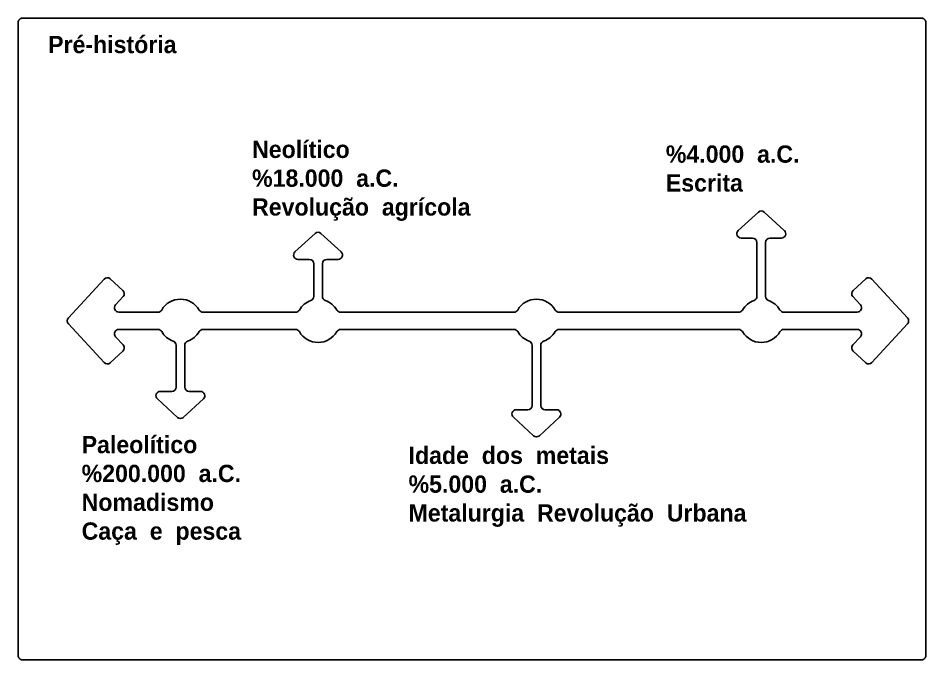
# Model space of a CAD drawing. Header units: millimetres. Extents: x 4903 to 8718, y 642 to 2401.
# Drawn here: x 5582.7 to 6002.7, y 1140.1 to 1437.1 of the extents above; entities that cross this region are included whole.
import ezdxf

# ---------------------------------------------------------------- set-up
doc = ezdxf.new("R2010")
doc.units = ezdxf.units.MM
doc.styles.add('Annotative', font='arial.ttf')
doc.styles.get("Standard").update_dxf_attribs({"font": 'arial.ttf'})

msp = doc.modelspace()

# ---------------------------------------------------------------- linework, layer by layer
for p, q in [((5915.84, 1338.8), (5925.15, 1347.35)), ((5927.86, 1347.35), (5937.17, 1338.8)), ((5710.75, 1328.94), (5720.07, 1337.49)), ((5722.77, 1337.49), (5732.09, 1328.94)), ((5922.5, 1335.32), (5917.19, 1335.32)), ((5924.5, 1308.34), (5924.5, 1333.32)), ((5928.5, 1333.32), (5928.5, 1308.34)), ((5935.82, 1335.32), (5930.5, 1335.32)), ((5717.42, 1325.46), (5712.1, 1325.46)), ((5719.42, 1308.34), (5719.42, 1323.46)), ((5723.42, 1323.46), (5723.42, 1308.34)), ((5730.74, 1325.46), (5725.42, 1325.46)), ((5622.39, 1316.32), (5605.92, 1298.38)), ((5631.11, 1311.03), (5625.21, 1316.44)), ((5968.98, 1311.03), (5974.87, 1316.44)), ((5977.7, 1316.32), (5994.16, 1298.38)), ((5627.72, 1304.38), (5631.23, 1308.21)), ((5972.37, 1304.38), (5968.86, 1308.21)), ((5647.34, 1301.03), (5629.19, 1301.03)), ((5711.03, 1301.03), (5668.12, 1301.03)), ((5812.07, 1301.03), (5731.81, 1301.03)), ((5916.11, 1301.03), (5832.85, 1301.03)), ((5970.9, 1301.03), (5936.9, 1301.03)), ((5605.92, 1295.67), (5622.39, 1277.73)), ((5994.16, 1295.67), (5977.7, 1277.73)), ((5631.23, 1285.85), (5627.72, 1289.67)), ((5647.34, 1293.03), (5629.19, 1293.03)), ((5711.03, 1293.03), (5668.12, 1293.03)), ((5812.07, 1293.03), (5731.81, 1293.03)), ((5916.11, 1293.03), (5832.85, 1293.03)), ((5970.9, 1293.03), (5936.9, 1293.03)), ((5968.86, 1285.85), (5972.37, 1289.67)), ((5655.73, 1285.71), (5655.73, 1266.35)), ((5659.73, 1266.35), (5659.73, 1285.71)), ((5820.46, 1285.71), (5820.46, 1257.86)), ((5824.46, 1257.86), (5824.46, 1285.71)), ((5625.21, 1277.61), (5631.11, 1283.02)), ((5974.87, 1277.61), (5968.98, 1283.02)), ((5653.73, 1264.35), (5648.41, 1264.35)), ((5667.05, 1264.35), (5661.73, 1264.35)), ((5647.06, 1260.87), (5656.38, 1252.32)), ((5659.08, 1252.32), (5668.4, 1260.87)), ((5818.46, 1255.86), (5813.14, 1255.86)), ((5831.78, 1255.86), (5826.46, 1255.86)), ((5811.79, 1252.38), (5821.11, 1243.83)), ((5823.81, 1243.83), (5833.13, 1252.38))]:
    msp.add_line(p, q)
msp.add_lwpolyline([(5582.65, 1435.11), (5582.65, 1142.11, 0.414214), (5584.65, 1140.11), (6000.65, 1140.11, 0.414214), (6002.65, 1142.11), (6002.65, 1435.11, 0.414214), (6000.65, 1437.11), (5584.65, 1437.11, 0.414214)], format="xyb", close=True)
for centre, radius, start, end in [((5926.5, 1345.87), 2, 47.4556, 132.5444), ((5721.42, 1336.01), 2, 47.4556, 132.5444), ((5917.19, 1337.32), 2, 132.5444, 270), ((5935.82, 1337.32), 2, 270, 47.4556), ((5922.5, 1333.32), 2, 0, 90), ((5930.5, 1333.32), 2, 90, 180), ((5712.1, 1327.46), 2, 132.5444, 270), ((5730.74, 1327.46), 2, 270, 47.4556), ((5717.42, 1323.46), 2, 0, 90), ((5725.42, 1323.46), 2, 90, 180), ((5623.86, 1314.97), 2, 47.4556, 137.4556), ((5976.22, 1314.97), 2, 42.5444, 132.5444), ((5629.75, 1309.56), 2, 317.4556, 47.4556), ((5970.33, 1309.56), 2, 132.5444, 222.5444), ((5657.73, 1297.03), 10, 30, 150), ((5721.42, 1297.03), 10, 109.4712, 150), ((5717.42, 1308.34), 2, 289.4712, 0), ((5725.42, 1308.34), 2, 180, 250.5288), ((5721.42, 1297.03), 10, 30, 70.5288), ((5822.46, 1297.03), 10, 30, 150), ((5926.5, 1297.03), 10, 109.4712, 150), ((5922.5, 1308.34), 2, 289.4712, 0), ((5930.5, 1308.34), 2, 180, 250.5288), ((5926.5, 1297.03), 10, 30, 70.5288), ((5629.19, 1303.03), 2, 137.4556, 270), ((5647.34, 1303.03), 2, 270, 330), ((5668.12, 1303.03), 2, 210, 270), ((5711.03, 1303.03), 2, 270, 330), ((5731.81, 1303.03), 2, 210, 270), ((5812.07, 1303.03), 2, 270, 330), ((5832.85, 1303.03), 2, 210, 270), ((5916.11, 1303.03), 2, 270, 330), ((5936.9, 1303.03), 2, 210, 270), ((5970.9, 1303.03), 2, 270, 42.5444), ((5607.39, 1297.03), 2, 137.4556, 222.5444), ((5992.69, 1297.03), 2, 317.4556, 42.5444), ((5629.19, 1291.03), 2, 90, 222.5444), ((5647.34, 1291.03), 2, 30, 90), ((5657.73, 1297.03), 10, 210, 250.5288), ((5657.73, 1297.03), 10, 289.4712, 330), ((5668.12, 1291.03), 2, 90, 150), ((5711.03, 1291.03), 2, 30, 90), ((5721.42, 1297.03), 10, 210, 330), ((5731.81, 1291.03), 2, 90, 150), ((5812.07, 1291.03), 2, 30, 90), ((5822.46, 1297.03), 10, 210, 250.5288), ((5822.46, 1297.03), 10, 289.4712, 330), ((5832.85, 1291.03), 2, 90, 150), ((5916.11, 1291.03), 2, 30, 90), ((5926.5, 1297.03), 10, 210, 330), ((5936.9, 1291.03), 2, 90, 150), ((5970.9, 1291.03), 2, 317.4556, 90), ((5629.75, 1284.49), 2, 312.5444, 42.5444), ((5653.73, 1285.71), 2, 0, 70.5288), ((5661.73, 1285.71), 2, 109.4712, 180), ((5818.46, 1285.71), 2, 0, 70.5288), ((5826.46, 1285.71), 2, 109.4712, 180), ((5970.33, 1284.49), 2, 137.4556, 227.4556), ((5623.86, 1279.08), 2, 222.5444, 312.5444), ((5976.22, 1279.08), 2, 227.4556, 317.4556), ((5648.41, 1262.35), 2, 90, 227.4556), ((5653.73, 1266.35), 2, 270, 0), ((5661.73, 1266.35), 2, 180, 270), ((5667.05, 1262.35), 2, 312.5444, 90), ((5813.14, 1253.86), 2, 90, 227.4556), ((5818.46, 1257.86), 2, 270, 0), ((5826.46, 1257.86), 2, 180, 270), ((5831.78, 1253.86), 2, 312.5444, 90), ((5657.73, 1253.8), 2, 227.4556, 312.5444), ((5822.46, 1245.31), 2, 227.4556, 312.5444)]:
    msp.add_arc(centre, radius, start, end)

# ---------------------------------------------------------------- texts
at = {"insert": (5596.51, 1428.91), "char_height": 8, "attachment_point": 1}
msp.add_mtext_dynamic_manual_height_columns('{\\fBraille Type|b1|i0|c0|p2;Pré-história}', width=428.6906, gutter_width=12.5, heights=[0], dxfattribs=at)
at = {"char_height": 8, "attachment_point": 1, "style": 'Annotative'}
for s, width, insert in [('{\\fBraille Type|b1|i0|c0|p2;Neolítico^J%18.000  a.C.\\PRevolução  agrícola}', 150.4674, (5690.89, 1380.4)), ('{\\fBraille Type|b1|i0|c0|p2;%4.000  a.C. \\PEscrita}', 150.4674, (5882.34, 1378.2)), ('{\\fBraille Type|b1|i0|c0|p2;Paleolítico^J%200.000  a.C.\\PNomadismo^JCaça  e  pesca}', 150.4674, (5612.03, 1243.74)), ('{\\fBraille Type|b1|i0|c0|p2;Idade  dos  metais^J%5.000  a.C.\\PMetalurgia  Revolução  Urbana}', 222.2408, (5763.3, 1238.79))]:
    msp.add_mtext_dynamic_manual_height_columns(s, width=width, gutter_width=125, heights=[0], dxfattribs=dict(at, insert=insert))

doc.saveas('drawing.dxf')
